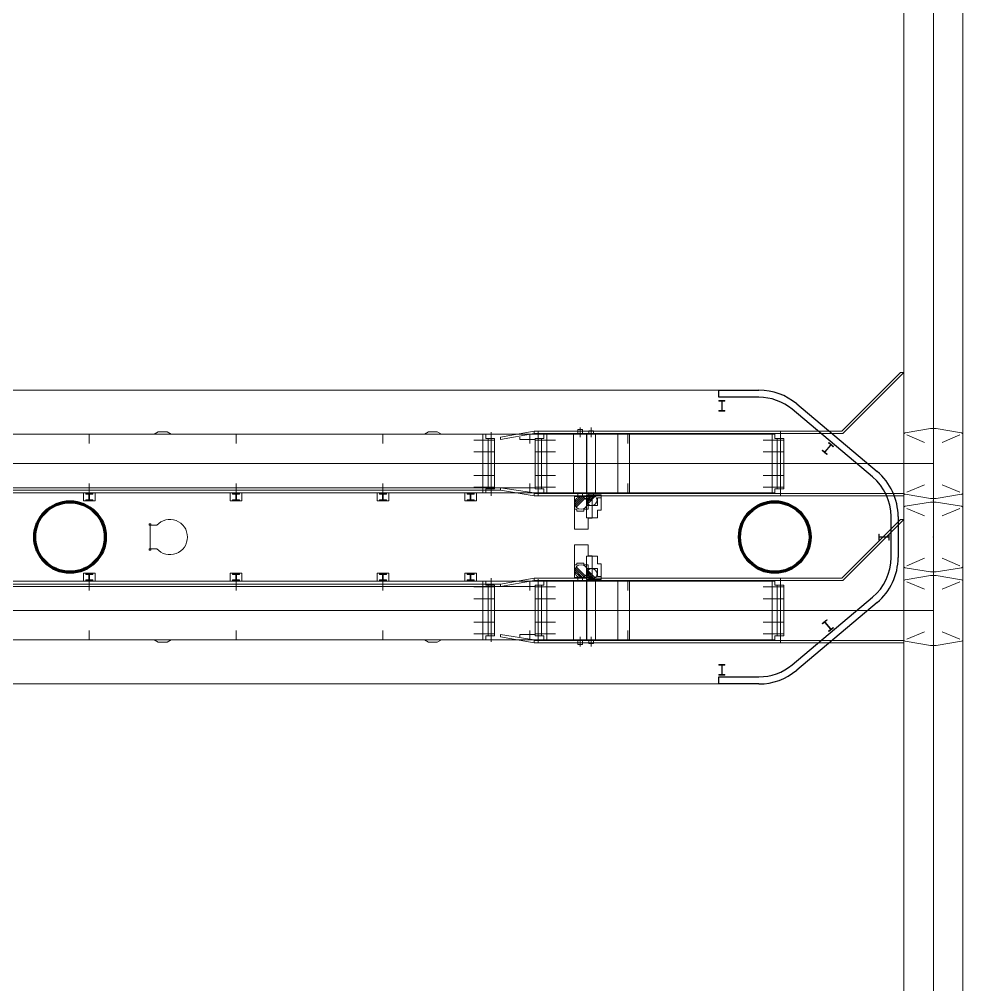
# Model space of a CAD drawing. Header units: metres. Extents: x 1807 to 3745, y 842 to 1968.
# Drawn here: x 3461.14 to 3477.2, y 1312.38 to 1328.81 of the extents above; entities that cross this region are included whole.
import ezdxf

# ---------------------------------------------------------------- set-up
doc = ezdxf.new("R2010")
doc.units = ezdxf.units.M
doc.header["$MEASUREMENT"] = 0
doc.layers.add('Level 1', color=7, linetype='Continuous', lineweight=0)

msp = doc.modelspace()

# ---------------------------------------------------------------- linework, layer by layer
at = {"layer": 'Level 1', "color": 7, "linetype": 'Continuous', "lineweight": 0}
for p, q in [((3476.2, 1267.909), (3476.2, 1392.8)), ((3477.2, 1267.909), (3477.2, 1392.8)), ((3475.143, 1321.8), (3476.143, 1322.8)), ((3475.16, 1321.76), (3476.2, 1322.8)), ((3476.143, 1322.8), (3476.2, 1322.8)), ((3448.37, 1322.5), (3473.73, 1322.5)), ((3474.373, 1322.266), (3475.743, 1321.116)), ((3476.65, 1321.845), (3476.221, 1321.774)), ((3476.75, 1321.845), (3476.65, 1321.845)), ((3476.75, 1321.845), (3477.179, 1321.774)), ((3473.953, 1321.75), (3448.147, 1321.75)), ((3462.328, 1321.75), (3462.328, 1321.59)), ((3463.503, 1321.79), (3463.434, 1321.75)), ((3463.503, 1321.79), (3463.653, 1321.79)), ((3463.723, 1321.75), (3463.653, 1321.79)), ((3464.828, 1321.75), (3464.828, 1321.59)), ((3467.328, 1321.75), (3467.328, 1321.59)), ((3468.103, 1321.79), (3468.034, 1321.75)), ((3468.103, 1321.79), (3468.253, 1321.79)), ((3468.323, 1321.75), (3468.253, 1321.79)), ((3469.078, 1321.75), (3469.028, 1321.75)), ((3469.078, 1321.68), (3469.078, 1321.75)), ((3469.228, 1321.68), (3469.078, 1321.68)), ((3469.228, 1320.82), (3469.228, 1321.68)), ((3469.328, 1321.7), (3469.903, 1321.8)), ((3469.903, 1321.76), (3469.328, 1321.66)), ((3469.328, 1321.66), (3469.328, 1321.7)), ((3469.659, 1321.7), (3469.659, 1321.66)), ((3469.828, 1321.75), (3469.828, 1321.59)), ((3474.1, 1321.8), (3469.903, 1321.8)), ((3469.903, 1321.76), (3469.903, 1321.8)), ((3474.1, 1321.76), (3469.903, 1321.76)), ((3469.919, 1321.68), (3469.919, 1320.82)), ((3469.919, 1321.68), (3470.069, 1321.68)), ((3470.068, 1321.75), (3470.118, 1321.75)), ((3470.069, 1321.68), (3470.069, 1321.75)), ((3470.788, 1321.76), (3470.588, 1321.76)), ((3470.648, 1321.83), (3470.648, 1321.76)), ((3470.728, 1321.83), (3470.648, 1321.83)), ((3470.728, 1321.83), (3470.728, 1321.76)), ((3470.947, 1321.76), (3470.797, 1321.76)), ((3470.912, 1321.81), (3470.832, 1321.81)), ((3470.832, 1321.81), (3470.832, 1321.76)), ((3470.912, 1321.81), (3470.912, 1321.76)), ((3471.5, 1321.59), (3471.5, 1321.75)), ((3474.003, 1321.75), (3473.953, 1321.75)), ((3474.003, 1321.68), (3474.003, 1321.75)), ((3474.153, 1321.68), (3474.003, 1321.68)), ((3474.1, 1321.8), (3474.82, 1321.8)), ((3474.1, 1320.7), (3474.1, 1321.8)), ((3474.1, 1321.76), (3474.82, 1321.76)), ((3474.153, 1320.82), (3474.153, 1321.68)), ((3474.82, 1321.8), (3475.143, 1321.8)), ((3474.82, 1321.76), (3475.16, 1321.76)), ((3476.2, 1321.749), (3476.2, 1320.751)), ((3476.25, 1321.738), (3476.55, 1321.611)), ((3477.15, 1321.738), (3476.85, 1321.611)), ((3477.2, 1321.749), (3477.2, 1320.751)), ((3477.2, 1321.749), (3477.2, 1320.751)), ((3469.228, 1321.65), (3468.878, 1321.65)), ((3469.918, 1321.66), (3469.659, 1321.66)), ((3469.919, 1321.65), (3470.269, 1321.65)), ((3474.153, 1321.65), (3473.803, 1321.65)), ((3469.228, 1321.45), (3468.878, 1321.45)), ((3469.919, 1321.45), (3470.269, 1321.45)), ((3474.153, 1321.45), (3473.803, 1321.45)), ((3469.228, 1321.25), (3468.878, 1321.25)), ((3469.919, 1321.25), (3470.269, 1321.25)), ((3474.153, 1321.25), (3473.803, 1321.25)), ((3474.821, 1321.251), (3474.819, 1321.249)), ((3474.821, 1321.249), (3474.819, 1321.251)), ((3476.701, 1321.251), (3476.699, 1321.249)), ((3476.701, 1321.249), (3476.699, 1321.251)), ((3476.699, 1321.251), (3476.701, 1321.249)), ((3476.701, 1321.251), (3476.699, 1321.249)), ((3469.228, 1321.05), (3468.878, 1321.05)), ((3469.919, 1321.05), (3470.269, 1321.05)), ((3474.153, 1321.05), (3473.803, 1321.05)), ((3462.328, 1320.91), (3462.328, 1320.75)), ((3464.828, 1320.91), (3464.828, 1320.75)), ((3467.328, 1320.91), (3467.328, 1320.75)), ((3469.228, 1320.85), (3468.878, 1320.85)), ((3469.828, 1320.91), (3469.828, 1320.75)), ((3469.919, 1320.85), (3470.269, 1320.85)), ((3471.5, 1320.75), (3471.5, 1320.91)), ((3474.153, 1320.85), (3473.803, 1320.85)), ((3476.25, 1320.762), (3476.55, 1320.889)), ((3477.15, 1320.762), (3476.85, 1320.889)), ((3473.953, 1320.75), (3449.589, 1320.75)), ((3469.918, 1320.84), (3450.328, 1320.84)), ((3469.328, 1320.8), (3450.328, 1320.8)), ((3462.228, 1320.616), (3462.228, 1320.75)), ((3462.228, 1320.75), (3462.428, 1320.75)), ((3462.268, 1320.74), (3462.388, 1320.74)), ((3462.268, 1320.74), (3462.268, 1320.73)), ((3462.268, 1320.73), (3462.323, 1320.73)), ((3462.288, 1320.75), (3462.288, 1320.74)), ((3462.323, 1320.73), (3462.323, 1320.636)), ((3462.333, 1320.73), (3462.388, 1320.73)), ((3462.333, 1320.73), (3462.333, 1320.636)), ((3462.368, 1320.75), (3462.368, 1320.74)), ((3462.388, 1320.74), (3462.388, 1320.73)), ((3462.428, 1320.616), (3462.428, 1320.75)), ((3464.728, 1320.616), (3464.728, 1320.75)), ((3464.728, 1320.75), (3464.928, 1320.75)), ((3464.768, 1320.74), (3464.888, 1320.74)), ((3464.768, 1320.74), (3464.768, 1320.73)), ((3464.768, 1320.73), (3464.823, 1320.73)), ((3464.788, 1320.75), (3464.788, 1320.74)), ((3464.823, 1320.73), (3464.823, 1320.636)), ((3464.833, 1320.73), (3464.888, 1320.73)), ((3464.833, 1320.73), (3464.833, 1320.636)), ((3464.868, 1320.75), (3464.868, 1320.74)), ((3464.888, 1320.74), (3464.888, 1320.73)), ((3464.928, 1320.616), (3464.928, 1320.75)), ((3467.228, 1320.616), (3467.228, 1320.75)), ((3467.228, 1320.75), (3467.428, 1320.75)), ((3467.268, 1320.74), (3467.388, 1320.74)), ((3467.268, 1320.74), (3467.268, 1320.73)), ((3467.268, 1320.73), (3467.323, 1320.73)), ((3467.288, 1320.75), (3467.288, 1320.74)), ((3467.323, 1320.73), (3467.323, 1320.636)), ((3467.333, 1320.73), (3467.388, 1320.73)), ((3467.333, 1320.73), (3467.333, 1320.636)), ((3467.368, 1320.75), (3467.368, 1320.74)), ((3467.388, 1320.74), (3467.388, 1320.73)), ((3467.428, 1320.616), (3467.428, 1320.75)), ((3468.72, 1320.616), (3468.72, 1320.75)), ((3468.72, 1320.75), (3468.92, 1320.75)), ((3468.76, 1320.74), (3468.88, 1320.74)), ((3468.76, 1320.74), (3468.76, 1320.73)), ((3468.76, 1320.73), (3468.815, 1320.73)), ((3468.78, 1320.75), (3468.78, 1320.74)), ((3468.815, 1320.73), (3468.815, 1320.636)), ((3468.825, 1320.73), (3468.88, 1320.73)), ((3468.825, 1320.73), (3468.825, 1320.636)), ((3468.86, 1320.75), (3468.86, 1320.74)), ((3468.88, 1320.74), (3468.88, 1320.73)), ((3468.92, 1320.616), (3468.92, 1320.75)), ((3469.078, 1320.75), (3469.028, 1320.75)), ((3469.228, 1320.82), (3469.078, 1320.82)), ((3469.078, 1320.82), (3469.078, 1320.75)), ((3469.328, 1320.8), (3469.328, 1320.84)), ((3469.328, 1320.84), (3469.903, 1320.75)), ((3469.903, 1320.7), (3469.328, 1320.8)), ((3469.903, 1320.7), (3469.903, 1320.75)), ((3474.1, 1320.74), (3469.903, 1320.74)), ((3474.1, 1320.7), (3469.903, 1320.7)), ((3469.919, 1320.82), (3470.069, 1320.82)), ((3470.068, 1320.75), (3470.118, 1320.75)), ((3470.069, 1320.82), (3470.069, 1320.75)), ((3470.788, 1320.74), (3470.588, 1320.74)), ((3470.592, 1320.69), (3470.592, 1320.472)), ((3470.592, 1320.69), (3470.892, 1320.69)), ((3470.593, 1320.587), (3470.696, 1320.69)), ((3470.596, 1320.554), (3470.728, 1320.687)), ((3470.648, 1320.74), (3470.648, 1320.69)), ((3470.728, 1320.74), (3470.728, 1320.69)), ((3470.792, 1320.72), (3470.792, 1320.538)), ((3470.792, 1320.72), (3471.042, 1320.72)), ((3470.792, 1320.634), (3470.879, 1320.72)), ((3470.795, 1320.607), (3470.905, 1320.717)), ((3470.947, 1320.74), (3470.797, 1320.74)), ((3470.803, 1320.586), (3470.927, 1320.709)), ((3470.815, 1320.568), (3470.944, 1320.697)), ((3470.832, 1320.74), (3470.832, 1320.72)), ((3470.892, 1320.69), (3470.892, 1320.63)), ((3470.912, 1320.74), (3470.912, 1320.72)), ((3471.042, 1320.72), (3471.042, 1320.67)), ((3474.003, 1320.75), (3473.953, 1320.75)), ((3474.153, 1320.82), (3474.003, 1320.82)), ((3474.003, 1320.82), (3474.003, 1320.75)), ((3474.1, 1320.74), (3474.82, 1320.74)), ((3474.1, 1320.7), (3474.82, 1320.7)), ((3474.82, 1320.74), (3476.2, 1320.74)), ((3474.82, 1320.7), (3476.2, 1320.7)), ((3476.65, 1320.655), (3476.221, 1320.727)), ((3476.75, 1320.655), (3477.179, 1320.727)), ((3462.228, 1320.616), (3462.428, 1320.616)), ((3462.268, 1320.636), (3462.268, 1320.626)), ((3462.268, 1320.636), (3462.323, 1320.636)), ((3462.268, 1320.626), (3462.388, 1320.626)), ((3462.333, 1320.636), (3462.388, 1320.636)), ((3462.388, 1320.636), (3462.388, 1320.626)), ((3464.728, 1320.616), (3464.928, 1320.616)), ((3464.768, 1320.636), (3464.768, 1320.626)), ((3464.768, 1320.636), (3464.823, 1320.636)), ((3464.768, 1320.626), (3464.888, 1320.626)), ((3464.833, 1320.636), (3464.888, 1320.636)), ((3464.888, 1320.636), (3464.888, 1320.626)), ((3467.228, 1320.616), (3467.428, 1320.616)), ((3467.268, 1320.636), (3467.268, 1320.626)), ((3467.268, 1320.636), (3467.323, 1320.636)), ((3467.268, 1320.626), (3467.388, 1320.626)), ((3467.333, 1320.636), (3467.388, 1320.636)), ((3467.388, 1320.636), (3467.388, 1320.626)), ((3468.72, 1320.616), (3468.92, 1320.616)), ((3468.76, 1320.636), (3468.76, 1320.626)), ((3468.76, 1320.636), (3468.815, 1320.636)), ((3468.76, 1320.626), (3468.88, 1320.626)), ((3468.825, 1320.636), (3468.88, 1320.636)), ((3468.88, 1320.636), (3468.88, 1320.626)), ((3470.606, 1320.529), (3470.754, 1320.677)), ((3470.62, 1320.508), (3470.774, 1320.663)), ((3470.792, 1320.538), (3470.982, 1320.538)), ((3470.82, 1320.63), (3470.892, 1320.63)), ((3470.82, 1320.63), (3470.82, 1320.472)), ((3470.982, 1320.67), (3471.042, 1320.67)), ((3470.982, 1320.67), (3470.982, 1320.538)), ((3476.65, 1320.595), (3476.221, 1320.523)), ((3476.75, 1320.655), (3476.65, 1320.655)), ((3476.75, 1320.595), (3476.65, 1320.595)), ((3476.699, 1320.626), (3476.701, 1320.624)), ((3476.701, 1320.626), (3476.699, 1320.624)), ((3476.75, 1320.595), (3477.179, 1320.523)), ((3470.592, 1320.472), (3470.628, 1320.472)), ((3470.628, 1320.472), (3470.628, 1320.442)), ((3470.628, 1320.442), (3470.749, 1320.442)), ((3470.748, 1320.472), (3470.748, 1320.442)), ((3470.748, 1320.472), (3470.82, 1320.472)), ((3476.2, 1320.499), (3476.2, 1319.501)), ((3476.25, 1320.488), (3476.55, 1320.361)), ((3477.15, 1320.488), (3476.85, 1320.361)), ((3477.2, 1320.499), (3477.2, 1319.501)), ((3477.2, 1320.499), (3477.2, 1319.501)), ((3475.143, 1319.3), (3476.143, 1320.3)), ((3475.16, 1319.26), (3476.2, 1320.3)), ((3476.1, 1320.35), (3476.1, 1319.65)), ((3476.143, 1320.3), (3476.2, 1320.3)), ((3476.699, 1320.001), (3476.701, 1319.999)), ((3476.701, 1320.001), (3476.699, 1319.999)), ((3470.628, 1319.558), (3470.749, 1319.558)), ((3470.628, 1319.528), (3470.628, 1319.558)), ((3470.748, 1319.528), (3470.748, 1319.558)), ((3476.25, 1319.512), (3476.55, 1319.639)), ((3477.15, 1319.512), (3476.85, 1319.639)), ((3462.228, 1319.384), (3462.228, 1319.25)), ((3462.228, 1319.384), (3462.428, 1319.384)), ((3462.268, 1319.374), (3462.388, 1319.374)), ((3462.268, 1319.364), (3462.268, 1319.374)), ((3462.388, 1319.364), (3462.388, 1319.374)), ((3462.428, 1319.384), (3462.428, 1319.25)), ((3464.728, 1319.384), (3464.728, 1319.25)), ((3464.728, 1319.384), (3464.928, 1319.384)), ((3464.768, 1319.374), (3464.888, 1319.374)), ((3464.768, 1319.364), (3464.768, 1319.374)), ((3464.888, 1319.364), (3464.888, 1319.374)), ((3464.928, 1319.384), (3464.928, 1319.25)), ((3467.228, 1319.384), (3467.228, 1319.25)), ((3467.228, 1319.384), (3467.428, 1319.384)), ((3467.268, 1319.374), (3467.388, 1319.374)), ((3467.268, 1319.364), (3467.268, 1319.374)), ((3467.388, 1319.364), (3467.388, 1319.374)), ((3467.428, 1319.384), (3467.428, 1319.25)), ((3468.72, 1319.384), (3468.72, 1319.25)), ((3468.72, 1319.384), (3468.92, 1319.384)), ((3468.76, 1319.374), (3468.88, 1319.374)), ((3468.76, 1319.364), (3468.76, 1319.374)), ((3468.88, 1319.364), (3468.88, 1319.374)), ((3468.92, 1319.384), (3468.92, 1319.25)), ((3470.592, 1319.528), (3470.628, 1319.528)), ((3470.592, 1319.31), (3470.592, 1319.528)), ((3470.593, 1319.413), (3470.696, 1319.31)), ((3470.596, 1319.446), (3470.728, 1319.313)), ((3470.606, 1319.471), (3470.754, 1319.323)), ((3470.62, 1319.492), (3470.774, 1319.338)), ((3470.748, 1319.528), (3470.82, 1319.528)), ((3470.792, 1319.462), (3470.982, 1319.462)), ((3470.792, 1319.28), (3470.792, 1319.462)), ((3470.792, 1319.367), (3470.879, 1319.28)), ((3470.795, 1319.393), (3470.905, 1319.283)), ((3470.803, 1319.415), (3470.927, 1319.291)), ((3470.815, 1319.432), (3470.944, 1319.303)), ((3470.82, 1319.37), (3470.82, 1319.528)), ((3470.82, 1319.37), (3470.892, 1319.37)), ((3470.892, 1319.31), (3470.892, 1319.37)), ((3470.982, 1319.33), (3470.982, 1319.462)), ((3476.65, 1319.405), (3476.221, 1319.477)), ((3476.75, 1319.405), (3476.65, 1319.405)), ((3476.699, 1319.376), (3476.701, 1319.374)), ((3476.701, 1319.376), (3476.699, 1319.374)), ((3476.75, 1319.405), (3477.179, 1319.477)), ((3473.953, 1319.25), (3448.147, 1319.25)), ((3462.228, 1319.25), (3462.428, 1319.25)), ((3462.268, 1319.364), (3462.323, 1319.364)), ((3462.268, 1319.27), (3462.323, 1319.27)), ((3462.268, 1319.26), (3462.268, 1319.27)), ((3462.268, 1319.26), (3462.388, 1319.26)), ((3462.288, 1319.25), (3462.288, 1319.26)), ((3462.323, 1319.27), (3462.323, 1319.364)), ((3462.328, 1319.09), (3462.328, 1319.25)), ((3462.333, 1319.364), (3462.388, 1319.364)), ((3462.333, 1319.27), (3462.333, 1319.364)), ((3462.333, 1319.27), (3462.388, 1319.27)), ((3462.368, 1319.25), (3462.368, 1319.26)), ((3462.388, 1319.26), (3462.388, 1319.27)), ((3464.728, 1319.25), (3464.928, 1319.25)), ((3464.768, 1319.364), (3464.823, 1319.364)), ((3464.768, 1319.27), (3464.823, 1319.27)), ((3464.768, 1319.26), (3464.768, 1319.27)), ((3464.768, 1319.26), (3464.888, 1319.26)), ((3464.788, 1319.25), (3464.788, 1319.26)), ((3464.823, 1319.27), (3464.823, 1319.364)), ((3464.828, 1319.09), (3464.828, 1319.25)), ((3464.833, 1319.364), (3464.888, 1319.364)), ((3464.833, 1319.27), (3464.833, 1319.364)), ((3464.833, 1319.27), (3464.888, 1319.27)), ((3464.868, 1319.25), (3464.868, 1319.26)), ((3464.888, 1319.26), (3464.888, 1319.27)), ((3467.228, 1319.25), (3467.428, 1319.25)), ((3467.268, 1319.364), (3467.323, 1319.364)), ((3467.268, 1319.27), (3467.323, 1319.27)), ((3467.268, 1319.26), (3467.268, 1319.27)), ((3467.268, 1319.26), (3467.388, 1319.26)), ((3467.288, 1319.25), (3467.288, 1319.26)), ((3467.323, 1319.27), (3467.323, 1319.364)), ((3467.328, 1319.09), (3467.328, 1319.25)), ((3467.333, 1319.364), (3467.388, 1319.364)), ((3467.333, 1319.27), (3467.333, 1319.364)), ((3467.333, 1319.27), (3467.388, 1319.27)), ((3467.368, 1319.25), (3467.368, 1319.26)), ((3467.388, 1319.26), (3467.388, 1319.27)), ((3468.72, 1319.25), (3468.92, 1319.25)), ((3468.76, 1319.364), (3468.815, 1319.364)), ((3468.76, 1319.27), (3468.815, 1319.27)), ((3468.76, 1319.26), (3468.76, 1319.27)), ((3468.76, 1319.26), (3468.88, 1319.26)), ((3468.78, 1319.25), (3468.78, 1319.26)), ((3468.815, 1319.27), (3468.815, 1319.364)), ((3468.825, 1319.364), (3468.88, 1319.364)), ((3468.825, 1319.27), (3468.825, 1319.364)), ((3468.825, 1319.27), (3468.88, 1319.27)), ((3468.86, 1319.25), (3468.86, 1319.26)), ((3468.88, 1319.26), (3468.88, 1319.27)), ((3469.078, 1319.25), (3469.028, 1319.25)), ((3469.078, 1319.18), (3469.078, 1319.25)), ((3469.328, 1319.2), (3469.903, 1319.3)), ((3469.903, 1319.26), (3469.328, 1319.16)), ((3469.828, 1319.09), (3469.828, 1319.25)), ((3474.1, 1319.3), (3469.903, 1319.3)), ((3469.903, 1319.26), (3469.903, 1319.3)), ((3474.1, 1319.26), (3469.903, 1319.26)), ((3470.068, 1319.25), (3470.118, 1319.25)), ((3470.069, 1319.18), (3470.069, 1319.25)), ((3470.788, 1319.26), (3470.588, 1319.26)), ((3470.592, 1319.31), (3470.892, 1319.31)), ((3470.648, 1319.26), (3470.648, 1319.31)), ((3470.728, 1319.26), (3470.728, 1319.31)), ((3470.792, 1319.28), (3471.042, 1319.28)), ((3470.947, 1319.26), (3470.797, 1319.26)), ((3470.832, 1319.26), (3470.832, 1319.28)), ((3470.912, 1319.26), (3470.912, 1319.28)), ((3470.982, 1319.33), (3471.042, 1319.33)), ((3471.042, 1319.28), (3471.042, 1319.33)), ((3471.5, 1319.09), (3471.5, 1319.25)), ((3474.003, 1319.25), (3473.953, 1319.25)), ((3474.003, 1319.18), (3474.003, 1319.25)), ((3474.1, 1319.3), (3474.82, 1319.3)), ((3474.1, 1318.2), (3474.1, 1319.3)), ((3474.1, 1319.26), (3474.82, 1319.26)), ((3474.82, 1319.3), (3475.143, 1319.3)), ((3474.82, 1319.26), (3475.16, 1319.26)), ((3476.2, 1319.249), (3476.2, 1318.251)), ((3476.65, 1319.345), (3476.221, 1319.273)), ((3476.25, 1319.238), (3476.55, 1319.111)), ((3476.75, 1319.345), (3476.65, 1319.345)), ((3476.75, 1319.345), (3477.179, 1319.273)), ((3477.15, 1319.238), (3476.85, 1319.111)), ((3477.2, 1319.249), (3477.2, 1318.251)), ((3477.2, 1319.249), (3477.2, 1318.251)), ((3469.328, 1319.2), (3450.328, 1319.2)), ((3469.918, 1319.16), (3450.328, 1319.16)), ((3469.228, 1319.15), (3468.878, 1319.15)), ((3469.228, 1319.18), (3469.078, 1319.18)), ((3469.228, 1319.18), (3469.228, 1318.32)), ((3469.328, 1319.16), (3469.328, 1319.2)), ((3469.919, 1318.32), (3469.919, 1319.18)), ((3469.919, 1319.18), (3470.069, 1319.18)), ((3469.919, 1319.15), (3470.269, 1319.15)), ((3474.153, 1319.15), (3473.803, 1319.15)), ((3474.153, 1319.18), (3474.003, 1319.18)), ((3474.153, 1319.18), (3474.153, 1318.32)), ((3469.228, 1318.95), (3468.878, 1318.95)), ((3469.919, 1318.95), (3470.269, 1318.95)), ((3474.153, 1318.95), (3473.803, 1318.95)), ((3475.743, 1318.884), (3474.373, 1317.734)), ((3469.228, 1318.75), (3468.878, 1318.75)), ((3469.919, 1318.75), (3470.269, 1318.75)), ((3474.153, 1318.75), (3473.803, 1318.75)), ((3474.821, 1318.751), (3474.819, 1318.749)), ((3474.821, 1318.749), (3474.819, 1318.751)), ((3476.701, 1318.751), (3476.699, 1318.749)), ((3476.701, 1318.749), (3476.699, 1318.751)), ((3476.699, 1318.751), (3476.701, 1318.749)), ((3476.701, 1318.751), (3476.699, 1318.749)), ((3469.228, 1318.55), (3468.878, 1318.55)), ((3469.919, 1318.55), (3470.269, 1318.55)), ((3474.153, 1318.55), (3473.803, 1318.55)), ((3462.328, 1318.25), (3462.328, 1318.41)), ((3464.828, 1318.25), (3464.828, 1318.41)), ((3467.328, 1318.25), (3467.328, 1318.41)), ((3469.828, 1318.25), (3469.828, 1318.41)), ((3471.5, 1318.25), (3471.5, 1318.41)), ((3476.25, 1318.262), (3476.55, 1318.389)), ((3477.15, 1318.262), (3476.85, 1318.389)), ((3473.953, 1318.25), (3448.147, 1318.25)), ((3463.503, 1318.21), (3463.434, 1318.25)), ((3463.723, 1318.25), (3463.653, 1318.21)), ((3468.103, 1318.21), (3468.034, 1318.25)), ((3468.323, 1318.25), (3468.253, 1318.21)), ((3469.228, 1318.35), (3468.878, 1318.35)), ((3469.078, 1318.25), (3469.028, 1318.25)), ((3469.228, 1318.32), (3469.078, 1318.32)), ((3469.078, 1318.32), (3469.078, 1318.25)), ((3469.328, 1318.3), (3469.328, 1318.34)), ((3469.328, 1318.34), (3469.903, 1318.25)), ((3469.903, 1318.2), (3469.328, 1318.3)), ((3469.659, 1318.3), (3469.659, 1318.34)), ((3469.918, 1318.34), (3469.659, 1318.34)), ((3469.903, 1318.2), (3469.903, 1318.25)), ((3474.1, 1318.24), (3469.903, 1318.24)), ((3469.919, 1318.35), (3470.269, 1318.35)), ((3469.919, 1318.32), (3470.069, 1318.32)), ((3470.068, 1318.25), (3470.118, 1318.25)), ((3470.069, 1318.32), (3470.069, 1318.25)), ((3470.788, 1318.24), (3470.588, 1318.24)), ((3470.648, 1318.17), (3470.648, 1318.24)), ((3470.728, 1318.17), (3470.728, 1318.24)), ((3470.947, 1318.24), (3470.797, 1318.24)), ((3470.832, 1318.19), (3470.832, 1318.24)), ((3470.912, 1318.19), (3470.912, 1318.24)), ((3474.153, 1318.35), (3473.803, 1318.35)), ((3474.003, 1318.25), (3473.953, 1318.25)), ((3474.153, 1318.32), (3474.003, 1318.32)), ((3474.003, 1318.32), (3474.003, 1318.25)), ((3474.1, 1318.24), (3474.82, 1318.24)), ((3474.82, 1318.24), (3476.2, 1318.24)), ((3476.65, 1318.155), (3476.221, 1318.227)), ((3476.75, 1318.155), (3477.179, 1318.227)), ((3463.503, 1318.21), (3463.653, 1318.21)), ((3468.103, 1318.21), (3468.253, 1318.21)), ((3474.1, 1318.2), (3469.903, 1318.2)), ((3470.728, 1318.17), (3470.648, 1318.17)), ((3470.912, 1318.19), (3470.832, 1318.19)), ((3474.1, 1318.2), (3474.82, 1318.2)), ((3474.82, 1318.2), (3476.2, 1318.2)), ((3476.75, 1318.155), (3476.65, 1318.155)), ((3476.699, 1318.126), (3476.701, 1318.124)), ((3476.701, 1318.126), (3476.699, 1318.124)), ((3473.73, 1317.5), (3448.37, 1317.5))]:
    msp.add_line(p, q, dxfattribs=at)
at = {"layer": 'Level 1', "color": 7, "linetype": 'Continuous', "lineweight": 0, "ltscale": 4}
for p, q in [((3476.7, 1267.909), (3476.7, 1392.8)), ((3470.688, 1321.7), (3470.688, 1321.864)), ((3470.872, 1321.7), (3470.872, 1321.864)), ((3469.028, 1320.75), (3469.028, 1321.75)), ((3469.118, 1320.82), (3469.118, 1321.68)), ((3469.173, 1320.7), (3469.173, 1321.785)), ((3469.974, 1321.8), (3469.974, 1320.715)), ((3470.029, 1321.68), (3470.029, 1320.82)), ((3470.119, 1321.75), (3470.119, 1320.75)), ((3470.575, 1321.75), (3470.575, 1320.75)), ((3470.797, 1321.75), (3470.797, 1320.75)), ((3470.801, 1321.75), (3470.801, 1320.75)), ((3470.947, 1321.75), (3470.947, 1320.75)), ((3471.328, 1320.75), (3471.328, 1321.75)), ((3471.528, 1320.75), (3471.528, 1321.75)), ((3473.953, 1320.75), (3473.953, 1321.75)), ((3474.043, 1320.82), (3474.043, 1321.68)), ((3474.098, 1320.7), (3474.098, 1321.785)), ((3447.28, 1321.25), (3474.82, 1321.25)), ((3476.7, 1321.25), (3474.82, 1321.25)), ((3470.792, 1320.326), (3470.792, 1320.538)), ((3470.892, 1320.63), (3470.892, 1320.322)), ((3471.042, 1320.67), (3471.042, 1320.458)), ((3470.592, 1320.134), (3470.592, 1320.472)), ((3470.982, 1320.458), (3470.982, 1320.326)), ((3470.982, 1320.458), (3471.042, 1320.458)), ((3470.982, 1320.326), (3470.792, 1320.326)), ((3470.82, 1320.322), (3470.892, 1320.322)), ((3470.82, 1320.322), (3470.82, 1320.134)), ((3470.82, 1320.134), (3470.592, 1320.134)), ((3470.592, 1319.866), (3470.592, 1319.528)), ((3470.82, 1319.866), (3470.592, 1319.866)), ((3470.82, 1319.678), (3470.82, 1319.866)), ((3470.792, 1319.674), (3470.792, 1319.462)), ((3470.982, 1319.674), (3470.792, 1319.674)), ((3470.82, 1319.678), (3470.892, 1319.678)), ((3470.892, 1319.37), (3470.892, 1319.678)), ((3470.982, 1319.542), (3470.982, 1319.674)), ((3470.982, 1319.542), (3471.042, 1319.542)), ((3471.042, 1319.33), (3471.042, 1319.542)), ((3469.028, 1319.25), (3469.028, 1318.25)), ((3469.173, 1319.3), (3469.173, 1318.215)), ((3469.974, 1318.2), (3469.974, 1319.285)), ((3470.119, 1318.25), (3470.119, 1319.25)), ((3470.575, 1318.25), (3470.575, 1319.25)), ((3470.797, 1318.25), (3470.797, 1319.25)), ((3470.801, 1318.25), (3470.801, 1319.25)), ((3470.947, 1318.25), (3470.947, 1319.25)), ((3471.328, 1318.25), (3471.328, 1319.25)), ((3471.528, 1318.25), (3471.528, 1319.25)), ((3473.953, 1319.25), (3473.953, 1318.25)), ((3474.098, 1319.3), (3474.098, 1318.215)), ((3469.118, 1319.18), (3469.118, 1318.32)), ((3470.029, 1318.32), (3470.029, 1319.18)), ((3474.043, 1319.18), (3474.043, 1318.32)), ((3447.28, 1318.75), (3474.82, 1318.75)), ((3476.7, 1318.75), (3474.82, 1318.75)), ((3470.688, 1318.3), (3470.688, 1318.136)), ((3470.872, 1318.3), (3470.872, 1318.136))]:
    msp.add_line(p, q, dxfattribs=at)
at = {"layer": 'Level 1', "color": 7, "linetype": 'Continuous', "lineweight": 30}
for p, q in [((3473.05, 1322.38), (3473.05, 1322.5)), ((3473.05, 1322.5), (3473.73, 1322.5)), ((3473.73, 1322.38), (3473.05, 1322.38)), ((3475.666, 1321.024), (3474.296, 1322.174)), ((3474.373, 1322.266), (3475.743, 1321.116)), ((3475.98, 1319.65), (3475.98, 1320.35)), ((3476.1, 1320.35), (3476.1, 1319.65)), ((3474.296, 1317.826), (3475.666, 1318.976)), ((3475.743, 1318.884), (3474.373, 1317.734)), ((3473.05, 1317.62), (3473.73, 1317.62)), ((3473.05, 1317.5), (3473.05, 1317.62)), ((3473.73, 1317.5), (3473.05, 1317.5))]:
    msp.add_line(p, q, dxfattribs=at)
at = {"layer": 'Level 1', "color": 7, "linetype": 'Continuous', "lineweight": 13}
for p, q in [((3473.151, 1322.322), (3473.05, 1322.322)), ((3473.05, 1322.322), (3473.05, 1322.314)), ((3473.05, 1322.314), (3473.091, 1322.314)), ((3473.098, 1322.307), (3473.098, 1322.16)), ((3473.103, 1322.16), (3473.103, 1322.307)), ((3473.111, 1322.314), (3473.151, 1322.314)), ((3473.151, 1322.314), (3473.151, 1322.322)), ((3473.091, 1322.152), (3473.05, 1322.152)), ((3473.05, 1322.152), (3473.05, 1322.144)), ((3473.05, 1322.144), (3473.151, 1322.144)), ((3473.151, 1322.152), (3473.111, 1322.152)), ((3473.151, 1322.144), (3473.151, 1322.152)), ((3474.855, 1321.453), (3474.95, 1321.566)), ((3474.953, 1321.563), (3474.859, 1321.45)), ((3474.917, 1321.603), (3474.923, 1321.609)), ((3474.949, 1321.576), (3474.917, 1321.603)), ((3474.923, 1321.609), (3475, 1321.543)), ((3474.995, 1321.537), (3474.964, 1321.564)), ((3475, 1321.543), (3474.995, 1321.537)), ((3474.808, 1321.472), (3474.813, 1321.479)), ((3474.886, 1321.407), (3474.808, 1321.472)), ((3474.813, 1321.479), (3474.845, 1321.452)), ((3474.86, 1321.439), (3474.891, 1321.413)), ((3474.891, 1321.413), (3474.886, 1321.407)), ((3463.35, 1320.2), (3463.35, 1320.225)), ((3463.35, 1320.225), (3463.375, 1320.225)), ((3463.375, 1320.2), (3463.35, 1320.2)), ((3463.476, 1320.2), (3463.363, 1320.2)), ((3463.363, 1320.2), (3463.363, 1319.8)), ((3463.375, 1320.225), (3463.375, 1320.2)), ((3475.78, 1320.051), (3475.772, 1320.051)), ((3475.772, 1320.051), (3475.772, 1319.949)), ((3475.78, 1320.01), (3475.78, 1320.051)), ((3475.95, 1320.051), (3475.942, 1320.051)), ((3475.942, 1320.051), (3475.942, 1320.01)), ((3475.95, 1319.949), (3475.95, 1320.051)), ((3475.772, 1319.949), (3475.78, 1319.949)), ((3475.78, 1319.949), (3475.78, 1319.99)), ((3475.934, 1320.002), (3475.788, 1320.002)), ((3475.788, 1319.998), (3475.934, 1319.998)), ((3475.942, 1319.99), (3475.942, 1319.949)), ((3475.942, 1319.949), (3475.95, 1319.949)), ((3463.35, 1319.8), (3463.35, 1319.775)), ((3463.375, 1319.8), (3463.35, 1319.8)), ((3463.35, 1319.775), (3463.375, 1319.775)), ((3463.363, 1319.8), (3463.476, 1319.8)), ((3463.375, 1319.775), (3463.375, 1319.8)), ((3474.886, 1318.593), (3474.808, 1318.528)), ((3474.813, 1318.521), (3474.845, 1318.548)), ((3474.855, 1318.547), (3474.95, 1318.434)), ((3474.953, 1318.437), (3474.859, 1318.55)), ((3474.86, 1318.561), (3474.891, 1318.587)), ((3474.891, 1318.587), (3474.886, 1318.593)), ((3474.808, 1318.528), (3474.813, 1318.521)), ((3474.949, 1318.424), (3474.917, 1318.397)), ((3474.917, 1318.397), (3474.923, 1318.391)), ((3474.923, 1318.391), (3475, 1318.457)), ((3474.995, 1318.463), (3474.964, 1318.436)), ((3475, 1318.457), (3474.995, 1318.463)), ((3473.151, 1317.828), (3473.05, 1317.828)), ((3473.05, 1317.828), (3473.05, 1317.82)), ((3473.05, 1317.82), (3473.091, 1317.82)), ((3473.098, 1317.812), (3473.098, 1317.666)), ((3473.103, 1317.666), (3473.103, 1317.812)), ((3473.11, 1317.82), (3473.151, 1317.82)), ((3473.151, 1317.82), (3473.151, 1317.828)), ((3473.091, 1317.658), (3473.05, 1317.658)), ((3473.05, 1317.658), (3473.05, 1317.65)), ((3473.05, 1317.65), (3473.151, 1317.65)), ((3473.151, 1317.658), (3473.11, 1317.658)), ((3473.151, 1317.65), (3473.151, 1317.658))]:
    msp.add_line(p, q, dxfattribs=at)
at = {"layer": 'Level 1', "color": 7, "linetype": 'Continuous', "lineweight": 0}
for centre, radius in [((3470.702, 1320.581), 0.109), ((3470.883, 1320.629), 0.091), ((3470.702, 1319.419), 0.109), ((3470.883, 1319.371), 0.091)]:
    msp.add_circle(centre, radius, dxfattribs=at)
at = {"layer": 'Level 1', "color": 7, "linetype": 'Continuous', "lineweight": 70}
for centre in [(3462, 1320), (3474, 1320)]:
    msp.add_circle(centre, 0.6, dxfattribs=at)
at = {"layer": 'Level 1', "color": 7, "linetype": 'Continuous', "lineweight": 0}
for centre, radius, start, end in [((3473.73, 1321.5), 1, 49.9899, 90), ((3476.225, 1321.749), 0.025, 99.4624, 180), ((3477.175, 1321.749), 0.025, 360, 80.5376), ((3475.1, 1320.35), 1, 0, 49.9895), ((3476.225, 1320.751), 0.025, 180, 260.5378), ((3477.175, 1320.751), 0.025, 279.4622, 360), ((3476.225, 1320.499), 0.025, 99.4624, 180), ((3477.175, 1320.499), 0.025, 360, 80.5376), ((3475.1, 1319.65), 1, 310.0101, 0), ((3476.225, 1319.501), 0.025, 180, 260.5378), ((3477.175, 1319.501), 0.025, 279.4622, 360), ((3476.225, 1319.249), 0.025, 99.4624, 180), ((3477.175, 1319.249), 0.025, 360, 80.5376), ((3476.225, 1318.251), 0.025, 180, 260.5378), ((3477.175, 1318.251), 0.025, 279.4622, 360), ((3473.73, 1318.5), 1, 270, 310.0105)]:
    msp.add_arc(centre, radius, start, end, dxfattribs=at)
at = {"layer": 'Level 1', "color": 7, "linetype": 'Continuous', "lineweight": 30}
for centre, radius, start, end in [((3473.73, 1321.5), 1, 49.9904, 89.9997), ((3473.73, 1321.5), 0.88, 49.9904, 89.9997), ((3475.1, 1320.35), 0.88, 0.0008, 49.9895), ((3475.1, 1320.35), 1, 0.0008, 49.9895), ((3475.1, 1319.65), 0.88, 310.0099, 0.0011), ((3475.1, 1319.65), 1, 310.0099, 0.0011), ((3473.73, 1318.5), 0.88, 270.0009, 310.0096), ((3473.73, 1318.5), 1, 270.0009, 310.0096)]:
    msp.add_arc(centre, radius, start, end, dxfattribs=at)
at = {"layer": 'Level 1', "color": 7, "linetype": 'Continuous', "lineweight": 13}
for centre, radius, start, end in [((3473.091, 1322.307), 0.0076, 0, 90), ((3473.091, 1322.16), 0.0076, 270, 0), ((3473.111, 1322.307), 0.0076, 90, 180), ((3473.111, 1322.16), 0.0076, 180, 270), ((3474.944, 1321.571), 0.0076, 320, 50), ((3474.959, 1321.558), 0.0076, 50, 140), ((3474.85, 1321.458), 0.0076, 230, 320), ((3474.865, 1321.445), 0.0076, 140, 230), ((3463.7, 1320), 0.3, 221.8097, 138.1891), ((3475.788, 1320.01), 0.0076, 180, 270), ((3475.788, 1319.99), 0.0076, 90, 180), ((3475.934, 1320.01), 0.0076, 270, 0), ((3475.934, 1319.99), 0.0076, 0, 90), ((3474.85, 1318.542), 0.0076, 40, 130), ((3474.865, 1318.555), 0.0076, 130, 220), ((3474.944, 1318.429), 0.0076, 310, 40), ((3474.959, 1318.442), 0.0076, 220, 310), ((3473.091, 1317.812), 0.0076, 0, 90), ((3473.11, 1317.812), 0.0076, 90, 180), ((3473.091, 1317.666), 0.0076, 270, 0), ((3473.11, 1317.666), 0.0076, 180, 270)]:
    msp.add_arc(centre, radius, start, end, dxfattribs=at)

doc.saveas('drawing.dxf')
